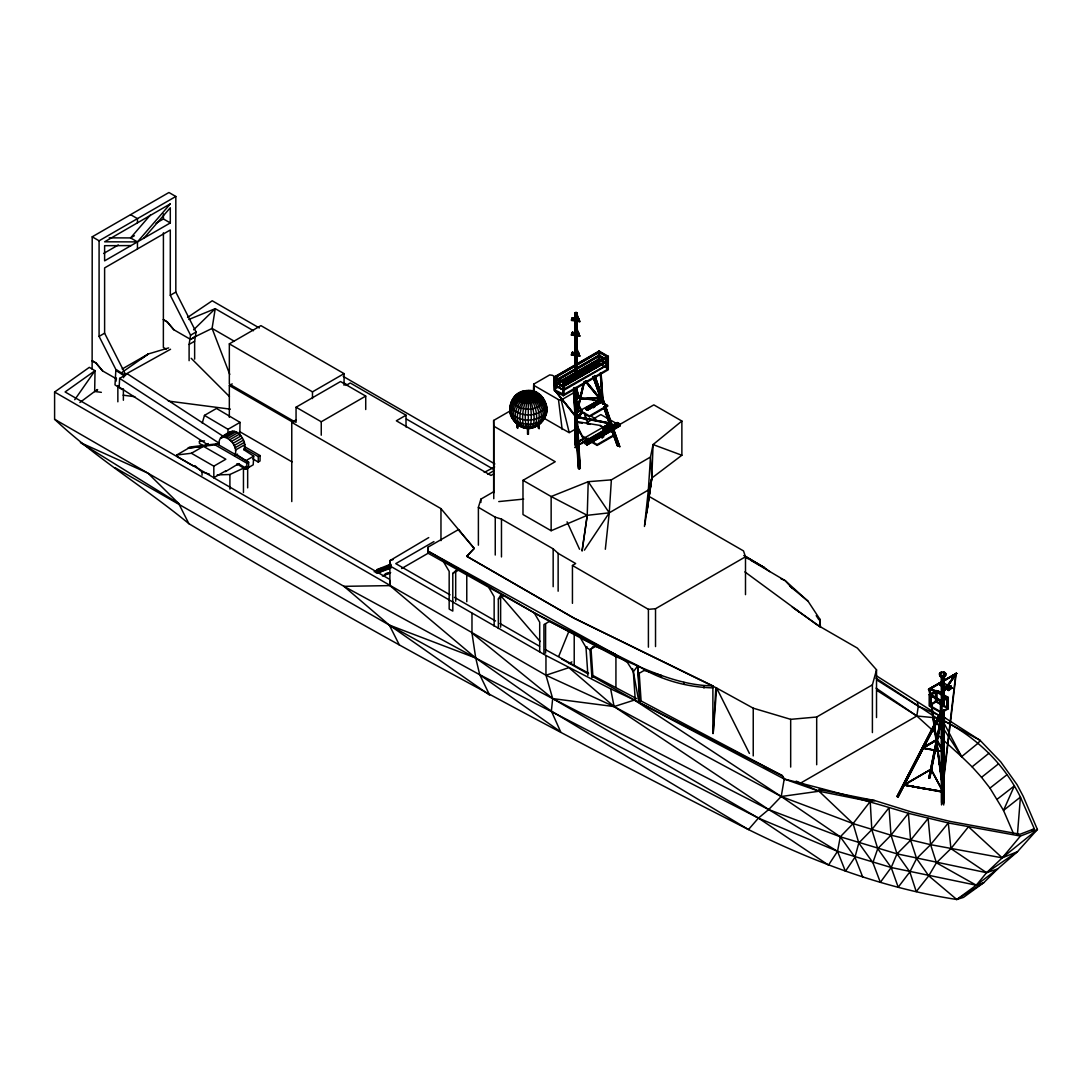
<?xml version="1.0" encoding="UTF-8"?>
<svg xmlns="http://www.w3.org/2000/svg" width="1092" height="1092" viewBox="0 0 1092 1092"><rect width="100%" height="100%" fill="white"/><g stroke="black" fill="none" stroke-linecap="round" stroke-linejoin="round"><path stroke-width="1.5" d="M876.699 679.907L918.29 706.196L945.522 718.208L980.084 740.321L1000.791 761.902L1017.089 784.725L1023.218 796.314L1037.4 829.483L1017.512 851.651L997.624 868.945L983.824 882.623L963.458 897.406L956.769 899.494C883.837 888.342 814.318 862.271 748.47 829.565C558.886 733.223 371.307 633.087 188.889 523.682C145.1 487.605 95.932 458.244 54.6 419.273L54.6 392.042L89.298 367.362L95.031 370.679L94.663 391.468L79.88 402.498M117.854 401.815L117.854 385.544M123.382 400.245L123.382 388.861M389.885 580.384L389.885 585.612L475.73 658.026L551.364 711.097L748.47 829.565L758.435 818.085L768.672 809.554L781.217 796.505L784.233 779.006L782.254 775.661L639.653 700.218M440.963 540.649L440.963 508.626L291.769 422.358L291.769 501.569M455.692 601.228L455.692 571.744L457.739 569.191M466.775 601.733L466.775 573.082M480.889 502.429L480.889 499.126L494.062 491.523M493.652 492.997L493.652 420.447L510.892 410.496M495.249 555.036L495.249 517.185L478.392 507.316L480.889 499.126M500.627 627.177L500.627 597.693L502.143 595.14M501.474 556.934L501.474 519.096L495.249 517.185M493.652 420.447L493.775 426.167L555.241 461.725L522.986 480.343L522.986 514.537L551.146 530.726L587.237 515.315L609.254 512.831L648.361 490.021L651.815 478.037L653.071 444.567L681.872 421.048L653.835 404.873L620.433 424.092M534.425 392.438L533.715 384.152L549.713 374.911L552.415 375.32L566.571 383.497M551.146 530.726L551.146 496.532L522.986 480.343M553.166 586.704L553.166 548.853L501.474 519.096M558.135 591.209L558.135 553.357L553.166 548.853M572.44 603.33L572.44 565.479L575.661 563.54L558.135 553.357M648.402 647.174L648.402 609.336L572.44 565.479M655.528 646.573L655.528 608.722L745.495 556.784L743.502 550.914L648.047 495.836M644.826 524.761L651.815 478.037L681.872 455.255L681.872 421.048M745.495 594.635L745.495 556.784M872.399 732.582L872.399 684.848L876.521 669.805L857.329 648.075L816.584 624.597L744.894 571.894M440.963 508.626L474.228 548.375L466.775 556.237L574.215 618.263L712.885 685.872C678.269 685.544 646.027 669.423 614.796 656.115L614.81 654.108L428.187 551.228L428.105 547.106L458.381 529.62L460.565 532.022M216.871 443.83L215.083 444.867L188.001 448.075L189.79 447.038L216.871 443.83L248.662 462.175L246.86 463.213L246.833 468.632L238.465 463.731M248.621 467.608L248.662 462.175M252.675 458.777L258.244 462.053L258.285 456.62L260.073 455.582L244.185 446.41M260.073 455.582L260.032 461.015L258.244 462.053M601.296 397.515L596.014 401.665L601.132 397.584L593.952 397.884L601.146 398.102M614.796 656.115L549.481 621.389L428.146 553.248L428.105 547.106M227.928 434.275L228.01 429.306L240.035 422.372L216.489 408.449L204.477 415.383L202.238 423.109M239.803 435.612L240.035 422.372M555.637 390.376L555.023 390.827L555.732 390.363L555.009 390.731L555.61 390.322L555.023 390.677L575.921 417.103L575.757 418.072L575.812 416.134L575.129 416.475L575.88 416.188M929.074 689.816L928.869 688.984L928.978 689.857L956.524 673.3L928.582 689.216L929.538 689.653L928.555 689.339L943.024 692.396L942.806 693.174L945.768 689.011M533.428 390.95L533.715 384.152M123.601 377.695L123.778 374.474L116.721 369.874L115.834 370.379L115.001 384.903L122.058 389.503M116.08 381.163L116.257 377.928M223.901 436.759L127.423 373.887L119.656 378.378L119.164 387.032L208.545 445.277M236.923 463.759L245.441 469.314L245.604 466.421M243.775 449.699L253.699 456.169L253.208 464.823L245.441 469.314M715.833 687.591L713.185 733.51L716.652 688.056L574.215 618.263L466.775 556.333L474.228 548.471L458.381 529.62M575.552 416.052L575.853 418.059L575.266 417.513L576.044 417.526L575.388 417.84L583.92 382.104M942.833 693.133L946.627 687.482M681.872 455.255L653.071 444.567L650.463 457.043L611.37 479.852L609.254 512.831L605.337 549.262M923.04 747.815L942.642 751.583M1017.416 834.889L1020.419 797.105C1003.971 763.404 975.716 736.841 942.382 720.01L980.084 740.321L978.405 742.956L961.615 756.66L916.83 715.997L876.084 688.151M572.058 318.059C575.252 318.7 569.956 320.379 573.232 318.031M573.218 319.492L572.072 319.519M572.072 334.111C573.86 335.394 571.553 329.989 573.232 334.002M572.058 332.582L573.232 332.61M575.088 312.858C576.303 315.492 578.364 311.165 575.088 312.858L575.02 379.033M572.058 352.566C573.914 351.228 571.553 356.675 573.232 352.593M572.072 354.095L573.232 353.985M577.886 320.174C579.238 320.775 578.91 318.154 577.982 318.591M577.9 333.306C579.197 332.787 578.924 335.421 577.955 334.903M939.584 673.518C941.045 679.156 950.217 671.935 942.15 672.03C933.715 674.173 947.16 680.712 945.044 674.146M234.93 454.34C240.267 443.912 218.018 427.45 219.014 444.717M244.39 450.204C246.096 444.348 243.543 438.315 239.353 434.207C234.097 427.873 226.631 433.456 221.594 437.046M581.899 410.073L576.03 413.472M576.139 443.215L585.408 438.001M600.736 398.553L600.9 399.249L575.443 413.049M941.7 748.484L937.045 739.789L922.672 748.348L942.655 751.405L937.741 750.409M928.569 689.27L956.415 673.218L948.73 684.861M576.18 412.762L576.03 401.037M428.733 537.592L389.885 560.633L389.885 565.874L545.959 655.5L545.959 675.252L552.688 698.593L551.364 711.097L560.66 731.845L479.743 674.733L389.312 625.088L115.083 467.704M644.444 526.453L648.361 490.021L650.463 457.043L651.815 478.037L646.914 512.134M576.317 416.639L610.565 423.136M942.928 783.455L955.8 673.996M575.962 417.649L576.03 417.117M585.435 408.463C588.533 407.111 587.605 412.858 585.435 408.463L600.027 400L601.364 400.928L601.364 402.238L587.455 410.264M584.179 441.782L584.561 443.379L587.182 444.894L619.846 426.017L619.846 424.051L617.226 422.536L584.561 441.4L587.182 442.915L587.182 444.894M616.803 423.3L617.226 422.536M582.091 551.037L587.237 515.315L588.219 481.695L611.37 479.852M582.118 550.464L587.237 515.315L551.146 496.532L588.219 481.695L609.254 512.831L584.397 550.15M646.696 513.185L651.815 478.037M942.642 791.563L904.244 784.902L942.505 792.123M575.825 417.963L575.757 417.267L576.071 422.263M584.193 382.159L575.757 418.072L575.457 416.066M956.715 673.655L928.65 689.148L942.601 692.505M928.801 777.982L941.809 713.281M929.115 777.19L941.7 714.823M929.128 778.187L941.959 714.81M929.388 778.214L941.973 715.861M929.633 778.173L941.986 716.611M929.824 778.036L941.413 720.597M942.846 713.827L943.461 710.223L942.969 710.933M584.602 418.468L610.51 423.587L584.684 418.1M903.985 785.284L931.763 768.836L903.794 784.807M582.486 412.953C581.913 410.865 580.944 417.226 576.631 417.608L582.391 412.68M540.008 422.522L542.628 420.761C558.121 401.447 529.784 385.135 513.963 397.502L510.797 402.839L509.896 410.81C511.179 420.161 519.86 429.238 529.811 428.528C532.964 416.612 530.48 403.221 527.395 391.386L526.576 390.581C502.757 391.96 506.524 430.712 530.002 427.682C553.821 426.317 550.054 387.551 526.576 390.581L525.934 391.605M583.292 383.702L575.634 417.867M584.097 382.145L575.661 417.267M576.276 416.366L584.411 382.227M936.622 740.171L942.178 749.672M937.154 739.994L922.563 748.252L937.045 739.748M946.054 685.735C948.702 684.466 944.635 689.27 946.873 687.359M947.706 684.78C946.941 696.696 951.255 681.476 947.801 685.175M947.801 686.991L949.125 686.786L948.156 687.182M947.801 688.861L949.044 688.97M949.016 684.902L947.911 685.23M950.791 685.926L949.426 685.967L950.763 685.844L950.682 688.028L949.426 687.837L950.75 687.96M189.107 360.688L189.107 344.417L190.554 335.217L170.297 295.277L170.297 229.989L104.614 267.909L104.614 333.197L124.87 373.136L124.87 375.935M194.635 359.118L194.635 341.223L196.082 332.023L175.826 292.083L175.826 196.478L168.946 192.506L92.206 236.814L92.124 369M956.769 899.494L983.824 882.623L976.289 885.202L936.417 862.789L930.602 844.676L928.132 818.413L910.619 840.198L897.023 853.848L891.195 867.512L880.343 882.35L872.877 862.625L877.736 848.661L891.004 835.189L908.367 813.308L948.293 822.958L1020.447 836.062L1037.4 829.483L1002.238 857.848L986.581 872.699L976.289 885.202L956.769 899.494L928.732 875.839L916.611 858.558L910.619 840.198L908.367 813.308C867.307 800.723 825.784 789.379 784.233 779.006L634.438 700.054L592.192 676.194M558.804 656.155L569.068 630.889M537.906 423.86L535.176 426.958L529.811 428.528M575.115 447.502L577.354 442.192M575.252 447.734L577.177 442.751L576.453 432.842M575.921 446.614L577.354 442.956M576.016 446.642L577.368 443.448M576.358 446.519L577.368 444.103M576.535 443.994L577.149 442.67M531.299 428.323L532.951 426.344L538.943 424.228C546.082 412.339 535.735 398.252 525.675 391.7L523.314 391.195M577.982 353.153C579.442 353.03 579.169 355.473 577.955 354.886M939.748 674.624L939.652 675.73M898.184 796.546L940.84 713.704L897.583 796.095M897.214 796.109L940.744 712.052M576.044 426.904L575.975 417.786M897.119 796.559L941.427 710.769M897.542 796.082L941.14 711.97M897.365 796.819L941.754 711.22M897.733 796.955L942.109 711.356M897.952 796.969L942.341 711.356M898.225 796.751L941.823 712.653L897.392 796.123M516.393 396.15L517.635 394.035L521.853 391.714C525.525 390.213 538.847 392.014 531.681 397.352C528.023 400.191 518.413 395.331 524.911 391.973C536.349 396.505 548.771 411.097 540.485 423.191L534.015 427.532M498.348 628.487L498.348 599.003L500.641 595.167L503.903 595.795M532.705 427.982L535.135 425.825C539.421 414.155 533.851 400.819 526.508 391.509L524.911 390.813L523.628 391.919M544.239 416.666L546.014 413.827L545.14 410.674M923.518 788.288L904.217 785.093L942.628 791.946M510.496 410.633L509.896 407.452C510.66 400.778 514.714 395.536 520.543 392.356C535.135 390.991 554.122 412.448 539.271 423.546M74.747 399.699L95.031 370.679L65.097 391.96L193.325 465.997M231.19 431.504L226.413 435.148M922.44 747.761L936.704 739.516M943.16 691.359L956.005 673.355M943.338 691.523L956.374 673.505L948.416 684.698M942.478 693.01L946.505 687.387M948.538 684.78L956.674 673.505M594.949 376.18L604.135 403.849M635.244 699.74L633.333 671.73L637.946 665.67C659.745 679.743 686.964 687.278 712.885 687.864M593.065 646.505L591.031 649.058L592.956 677.067M535.176 426.958L538.042 424.31L536.964 425.525M1020.447 836.062L1002.238 857.848L930.602 844.676L891.004 835.189L853.084 823.6L781.217 796.505L614.113 706.579L545.959 675.252L54.6 392.042M150.286 215.11L130.576 237.92L109.227 237.865M143.83 238.22L170.297 207.767L170.297 222.932L104.614 260.851L104.614 245.686L131.095 245.577M536.172 426.29C543.42 416.134 536.254 401.624 528.296 393.925L523.628 392.71L519.437 393.106L516.093 395.072L512.503 399.795M576.248 416.571L555.186 390.663M193.612 329.825L215.247 308.667L253.48 330.74M923.409 788.219L942.587 791.577L904.244 784.902L923.436 788.67M443.611 561.93L449.167 571.375L449.167 609.049L452.798 611.097L452.798 573.423L456.374 570.12M875.948 678.118L936.527 717.922L961.615 756.66L972.098 766.83L988.97 753.221M577.327 416.12L582.036 412.326M577.409 416.339L582.227 412.462M576.644 417.185L582.295 411.78L576.344 400.109M972.098 766.83L981.544 777.327L998.511 763.827M1013.54 833.701L1003.507 810.414L989.953 788.11L1007.001 774.719M997.283 799.153L1014.386 785.871L1003.507 810.414L1020.419 797.105L1034.301 828.787L1031.626 830.739M596.464 401.747L601.392 398.075L598.88 400.109M577.518 317.103L577.136 315.124M573.054 334.261L573.013 332.364M577.518 331.681L577.136 329.716M577.518 351.665L577.136 349.699M940.949 672.303L940.035 674.296L940.035 672.822M931.585 768.741L931.899 769.423M101.365 392.342L94.663 391.468L97.42 389.544M122.208 372.222L148.389 353.945L168.646 347.898M141.496 358.667L148.389 353.945L122.222 368.959M579.92 444.021L588.315 438.247M603.316 428.037L609.008 424.16M579.988 444.239L588.192 438.438M603.371 428.255L610.196 423.396M588.288 438.67L581.749 443.707M610.401 423.778L602.825 428.951L610.769 423.819L603.767 428.651M604.19 427.627L609.295 424.228M187.578 317.444L212.217 300.778L259.323 327.969M610.455 423.846L602.839 428.979L610.524 423.887L577.859 417.376L584.657 418.495M575.293 416.148L575.498 418.004M575.252 417.635L575.62 423.573M225.43 471.635L238.807 463.568M1031.394 830.507L1034.301 828.787L1020.037 834.247L950.299 821.457L911.724 812.066L874.842 800.586L818.754 789.42M92.206 236.814L99.085 240.786L175.826 196.478M103.617 253.48L118.332 244.99M134.398 235.722L130.576 237.92L137.456 241.892L137.456 248.949M156.06 223.205L163.418 218.96L170.297 222.932M116.339 370.406L99.085 336.391L104.614 333.197M170.297 295.277L175.826 292.083M190.554 335.217L196.082 332.023M123.778 374.474L122.891 374.979L115.834 370.379M190.513 339.435L196.041 336.24L190.554 339.407L173.833 329.757L167.294 321.99L163.363 319.71M189.107 344.417L194.635 341.223M294.976 421.881L229.334 383.988L229.334 343.857L260.92 325.621L344.076 373.628L344.076 385.326M229.334 417.321L229.334 385.544L232.2 383.893M203.74 445.932L199.413 443.434L199.413 441.482L201.215 440.445M225.867 470.761L213.841 477.695L176.727 456.265L176.727 454.995L188.739 448.061L201.802 446.519M176.727 454.995L191.414 453.262L208.34 443.557M204.518 446.109L207.562 444.348M205.173 446.369L208.135 444.662M220.434 437.865L230.03 432.323M223 436.677L232.596 431.135M220.925 438.315L223.669 436.732M224.597 436.773L234.193 431.231M226.303 437.346L235.899 431.804M228.051 438.356L237.647 432.814M229.334 343.857L312.476 391.864L344.076 373.628M229.757 439.748L239.353 434.207M231.34 441.496L240.95 435.954M232.76 443.488L242.356 437.947M296.055 422.345L296.055 407.22L340.527 381.545L365.724 396.096L365.724 409.527M233.92 445.659L243.516 440.117M234.794 447.911L244.39 442.369M235.34 450.136L244.936 444.594M191.414 453.262L213.814 466.175L225.839 459.227L203.426 446.328M234.794 455.746L237.537 454.163M236.841 465.042L238.629 464.004M253.699 456.169L245.946 460.647L236.008 454.176M296.055 407.22L321.253 421.771L365.724 396.096M346.014 385.421L350.245 382.978L406.019 415.206L396.341 420.802L491.004 475.457L493.925 473.764M577.504 316.066L579.743 321.717L571.389 320.42L576.276 316.762M577.504 330.644L579.743 336.295L571.389 335.012L576.276 331.354M571.389 335.012L575.061 332.883M577.504 350.628L579.743 356.279L571.389 354.982L576.276 351.337M571.389 354.982L575.061 352.866M554.736 389.093L598.402 363.882L598.443 351.378L607.671 356.715L607.671 369.233L564.004 394.444L554.722 389.885L554.04 377.136L599.071 351.01L608.299 356.347L608.299 369.778L563.308 395.754L554.04 390.404L553.999 376.904L563.854 382.309M599.071 351.46L553.999 377.354L563.226 382.678L564.004 382.091L563.131 381.722L607.22 356.265L563.131 381.722M554.709 377.532L555.418 377.122L554.722 389.885M599.071 351.911L599.699 351.556L599.699 363.923L607.616 368.482L606.988 368.85L606.988 356.483L608.299 356.511L607.671 356.879M599.235 352.102L555.145 377.559L599.235 352.102L598.402 351.528M555.978 379.975L599.071 355.091L608.299 360.415L563.772 386.172M555.978 380.412L599.071 355.528L606.988 360.101M599.235 355.733L555.145 381.64L599.235 356.183L598.607 355.815M558.927 382.473L599.071 359.282M555.145 384.944L599.235 359.486L554.518 385.012M562.626 394.458L563.336 381.695L563.308 395.754M563.226 382.227L608.299 356.347M553.999 376.904L563.772 382.541L608.299 356.784L598.607 351.733M567.103 382.855L569.997 381.176M572.904 379.511L581.613 374.474M585.967 371.962L594.676 366.939M599.699 363.923L598.402 363.882M607.22 360.346L563.131 386.24L607.862 361.152L607.22 360.783M608.299 360.865L563.226 386.759L553.999 381.422M563.131 389.557L608.299 364.168L599.071 358.845L553.999 384.739L563.772 390.363L608.299 364.619M534.425 385.708L558.49 399.604L561.192 400.013L574.283 392.451M575.689 398.58L577.559 397.502L600.423 401.31L607.575 405.432L607.575 406.306L589.448 416.775L582.295 412.653L576.344 400.982M575.484 412.953L581.408 409.527M596.055 401.078L600.504 398.512M596.096 401.556L600.9 398.73L596.15 401.638M585.476 408.203L600.996 399.044M585.476 408.722L593.816 403.903M596.587 402.306L600.027 400M592.519 404.777L593.543 404.19M587.059 408.572L600.955 400.546M587.455 408.954L601.364 400.928M587.701 409.5L601.61 401.474M587.059 410.183L601.651 401.76M587.701 410.019L601.61 401.993M592.519 407.207L594.567 407.207L593.543 406.62M487.633 474.337L493.488 470.952M582.295 411.78L589.448 415.902L607.575 405.432M575.989 442.833L610.182 423.123M585.271 437.687L576.044 443.065L585.326 437.755M602.552 427.764L610.305 423.232M602.593 427.832L610.346 423.3M602.757 428.023L610.442 423.546M585.162 441.523L617.84 422.659M585.599 441.741L588.438 440.103M591.277 438.465L594.13 436.827M596.969 435.176L599.808 433.538M604.067 431.081L611.179 426.972M614.018 425.334L616.857 423.696M586.568 442.342L619.246 423.478M587.182 442.915L619.846 424.051M587.551 443.734L620.229 424.87M586.568 444.772L620.283 425.307M587.551 444.512L620.229 425.648M600.668 436.896L602.197 437.796L603.74 436.896L603.74 434.452M376.795 569.655L390.759 564.141M374.119 571.758L378.255 569.369M375.061 571.648L380.589 568.468M376.017 571.553L382.91 568.045M375.58 572.249L385.244 567.158M591.755 441.427L597.16 444.54L615.287 434.07L615.287 434.944L597.16 445.413L590.403 441.509M376.535 572.153L387.564 566.257M376.098 572.85L389.899 564.878M377.054 572.74L390.854 564.782M378.009 572.645L390.854 565.26M378.009 573.123L389.994 566.175M378.951 573.027L390.936 566.079M383.606 570.747L390.513 566.775M433.933 541.591L395.754 563.636L450.054 594.84M384.043 570.529L390.936 566.557M384.985 570.433L390.513 567.253M387.319 569.533L391.032 567.362L377.068 572.89M391.032 567.84L388.274 568.959M387.919 572.768L385.162 573.887M401.624 568.536L428.064 553.275M452.798 573.423L458.353 570.215M498.348 599.003L500.627 597.693M587.087 646.778L585.995 647.406L587.905 675.416M638.888 701.883L633.333 671.73L627.422 662.489L614.81 654.108L580.439 637.946L585.995 647.406L589.994 649.658L595.549 646.45L614.81 654.108L637.946 665.67L639.98 702.006M568.959 663.581L571.908 661.875M639.871 702.019L637.96 674.01L644.853 670.038M749.426 753.425L716.652 688.056L753.234 708.176L790.676 719.341L816.693 717.007L872.399 684.848M928.76 689.762L956.578 673.368M929.183 694.553L936.24 690.485L948.266 697.419L948.266 708.804L941.208 712.871L929.183 705.937L929.183 694.553L941.4 701.951L940.635 700.941L947.501 696.983L947.515 708.394L942.027 711.561M942.027 701.023L930.384 694.307L929.565 694.771L940.444 701.624L946.75 697.979L946.75 707.957L947.501 707.52L943.57 705.255M931.23 693.952L936.117 691.127L946.546 696.996M929.961 695.003L936.895 691.577M929.565 695.345L930.384 694.867L941.263 701.16M948.702 689.857L952.169 687.851L948.702 690.472L938.151 683.756L948.702 690.472M940.253 704.176L935.489 701.46L930.002 704.627L930.78 705.077M940.444 701.624L940.444 711.602L929.961 705.541L934.834 702.675M940.949 703.739L936.267 701.91L936.267 691.932L947.515 698.43L941.4 701.951M935.489 701.46L935.489 690.908L947.897 697.788M948.266 697.419L941.208 701.501L941.208 712.871M800.518 783.155L916.83 715.997L936.527 717.922L940.922 719.491M822.112 789.448L819.027 791.236L781.217 796.505L634.438 700.054L610.633 688.834L545.959 655.5M943.433 719.41L945.522 718.208M922.426 747.952L936.936 739.612M903.848 785.093L931.449 769.164M291.769 422.358L296.178 419.833M576.399 428.583L569.219 432.691L542.765 417.499M586.459 422.822L600.832 414.591L616.188 423.327M94.663 391.468L97.638 389.803M124.42 374.911L170.557 349.249M484.234 472.399L494.649 466.967M575.661 417.553L575.88 423.737M194.294 337.114L212.08 328.405L215.247 308.667L188.861 319.478M217.24 474.897L229.907 474.515L243.461 468.168L243.461 492.56M578.064 333.115L578.214 335.053M572.222 352.375L572.276 354.272M578.064 353.098L578.214 355.037M936.527 717.922L940.335 716.297L941.7 718.768M384.466 575.088L390.663 572.631M382.418 575.989L390.172 572.918M928.582 689.489L943.078 692.97M576.33 416.543L610.551 423.327M545.959 675.252L568.905 667.649L614.113 706.579L768.672 809.554L837.537 851.323L891.195 867.512L976.289 885.202L997.624 868.945L986.581 872.699L897.023 853.848L840.294 836.8L768.672 809.554L552.688 698.593L475.73 658.026L343.953 586.336L54.6 419.273M471.976 613.267L471.976 633.019L552.688 698.593L614.113 706.579L634.438 700.054L782.254 775.661L784.643 779.688M393.093 559.636L389.885 560.633L389.885 585.612L343.953 586.336L389.312 625.088L489.653 695.113L479.743 674.733L475.73 658.026L471.976 633.019M577.313 317.171L577.477 315.206M578.678 320.475L578.746 318.468M577.313 331.763L577.477 329.784M577.313 351.747L577.477 349.768M904.162 785.394L903.985 784.67M572.727 319.765L572.795 317.717M199.413 441.482L204.491 440.881M939.557 763.608L942.205 783.797L929.265 689.325M956.101 674.255L943.106 784.943M498.757 501.583L523.682 499.085M948.716 687.264L947.679 686.895M648.402 609.336L655.528 608.722M579.784 398.403L601.132 397.584M579.907 398.826L601.173 397.938M579.907 398.921L601.146 398.184M579.92 399.085L601.173 398.416M572.549 352.279L572.604 354.34M578.501 333.019L578.569 335.08M578.501 353.003L578.569 355.064M538.943 394.035C528.883 390.909 515.328 396.027 510.797 406.033C517.089 418.154 541.837 418.168 546.014 404.436C541.332 394.335 528.364 392.424 518.536 393.953C512.134 408.244 549.003 404.204 536.035 392.356C523.232 392.342 508.749 404.791 512.503 418.482C521.99 427.477 545.277 426.562 546.696 410.81C545.727 395.522 524.051 388.438 513.404 398.826C513.499 413.213 545.563 412.407 542.628 397.502C527.886 384.602 498.88 403.317 513.963 420.761L516.571 422.522M123.137 395.181L134.876 396.71M168.386 401.078L230.371 409.159M864.878 799.235L874.842 800.586L870.215 801.501L819.027 791.236L784.233 779.006M577.559 421.676L600.423 425.498L607.179 429.388M579.142 422.781L582.323 423.232M587.087 423.901L590.267 424.351M571.389 319.587L579.743 320.884M571.389 334.179L579.743 335.476M571.389 354.163L579.743 355.446M937.755 750.586L942.669 751.46M935.23 723.723L942.573 725.033M942.546 725.074L935.162 724.228M922.986 748.211L942.601 751.706M577.832 417.622L584.548 418.905M904.381 784.82L923.477 788.52M601.364 402.238L600.027 401.61M578.214 320.461L578.159 318.482M572.372 319.738L572.426 317.731M546.696 407.452L545.14 401.269L540.485 395.072L531.681 390.813L530.07 391.509C522.727 400.819 517.158 414.155 521.444 425.825L523.873 427.982M928.801 689.038L941.604 692.192M644.184 670.42L661.356 675.388L661.356 677.395M194.922 465.629L202.047 471.962L209.514 474.16M578.746 333.06L578.678 335.067M578.746 353.044L578.678 355.05M572.904 352.307L573.054 354.245M475.73 658.026L389.312 625.088L399.522 645.29M796.177 781.094L819.027 791.236L853.084 823.6L858.79 842.983L872.877 862.625M780.712 578.61L785.216 580.657L808.025 601.187L819.833 619.15L820.433 626.904L792.26 607.084M763.868 766.666L782.254 775.661M479.743 674.733L758.435 818.085L837.537 851.323L845.413 871.307L854.968 857.234L858.79 842.983L871.812 829.661L889.038 807.671L891.004 835.189L897.023 853.848L909.841 871.921L916.229 891.604L928.732 875.839L936.417 862.789L950.927 848.607L968.495 826.753L1002.238 857.848L1017.512 851.651L986.581 872.699L950.927 848.607L948.293 822.958L930.602 844.676L916.611 858.558L909.841 871.921L898.211 887.195L891.195 867.512L877.736 848.661L871.812 829.661L870.215 801.501L853.084 823.6L840.294 836.8L837.537 851.323L828.487 865.096L758.435 818.085L552.688 698.593M428.187 551.228L534.138 612.776L614.81 654.108L549.481 621.389L543.925 624.597L543.925 654.081M545.454 649.644L588.615 673.218M593.12 675.607L636.65 698.634M750.491 560.128L785.216 580.657L792.369 588.506M745.836 557.193L764.496 567.69L769.71 571.635M561.588 658.926L587.81 673.737M454.463 597.365L495.55 620.979M499.959 623.505L539.585 646.273M606.988 356.483L607.862 356.634M598.443 351.829L607.671 357.152M598.443 355.46L607.671 360.783M598.443 355.896L606.347 360.469M606.988 363.854L598.607 359.118L599.235 359.937M598.443 359.213L607.671 364.537M598.443 359.65L607.671 364.987M601.856 403.003L607.575 406.306M555.418 377.122L554.518 377.19M563.854 386.391L554.518 381.272M554.627 384.37L563.772 390.363M554.627 384.807L563.854 390.131L553.999 385.176M590.595 415.916L595.7 418.864M609.882 430.958L615.287 434.07M612.585 433.387L615.287 434.944M575.689 422.754L582.295 435.967L589.052 439.858M577.641 428.214L582.295 436.841L587.701 439.953M942.928 682.527L952.169 687.851M130.576 214.66L137.456 218.632L137.456 222.836M941.918 684.152L939.529 682.773L939.529 683.947L941.918 685.326M947.938 689.011L947.938 687.141M936.895 691.004L936.117 691.127M944.252 706.483L948.266 708.804M343.229 376.412L494.853 463.95M343.175 382.528L347.584 385.08M406.415 419.041L493.175 469.123M234.152 341.154L212.08 328.405L229.757 374.42M166.23 349.099L163.363 347.447L163.418 232.814M229.334 385.544L293.516 422.604M239.544 431.572L292.055 461.889M243.83 448.28L258.285 456.62M92.124 360.851L96.055 363.117L102.593 370.925L116.557 378.924M215.083 444.867L246.86 463.213M213.964 477.914L389.366 579.183M744.198 555.732L764.496 567.69L744.13 555.473M745.003 557.029L747.692 558.613M204.477 415.383L228.01 429.306M537.155 393.147L534.725 391.714C521.621 393.57 507.493 410.469 516.093 423.191L522.563 427.532M163.418 319.546L167.226 321.867L173.833 329.757M92.206 360.66L96.014 362.981L102.621 370.87M875.975 675.538L940.335 716.297M178.665 503.467L80.412 442.601L147.952 473.177L178.665 503.467L188.889 523.682M876.671 690.267L916.83 715.997L918.29 706.196L917.348 702.156M119.656 378.378L218.973 443.093M535.135 392.438L533.265 391.195L530.903 391.7C520.857 398.252 510.496 412.339 517.635 424.228L523.628 426.344L532.951 426.344C536.786 414.196 530.18 402.061 528.296 390.513M781.217 796.505L840.294 836.8L854.968 857.234L862.721 877.053M795.058 608.872L799.071 612.039M789.966 586.254L808.025 601.187M578.924 333.142L578.965 334.93M578.924 353.125L578.965 354.914M518.536 424.31L520.42 426.29M191.155 358.272L229.429 396.546M501.255 596.287L540.185 641.509M585.926 381.012L602.183 400.709M602.088 400.928L585.489 381.026L601.965 401.064M585.285 381.204L601.815 401.16M585.203 381.436L601.583 401.187M521.403 426.958L519.437 425.157C513.131 413.226 522.699 400.655 529.197 391.386L530.002 390.581L530.644 391.605M555.105 390.554L576.167 417.076M981.544 777.327L989.953 788.11M519.615 425.525L518.673 423.86M544.075 399.795C535.38 385.312 510.742 397.474 510.578 412.462C518.782 422.604 537.796 422.604 546.014 412.462C545.509 402.975 537.168 395.782 528.296 393.925C523.914 403.89 520.925 415.574 523.628 426.344L525.279 428.323M816.202 615.629L818.918 619.778M534.138 612.776L539.694 622.222L539.694 651.706M488.588 587.182L494.144 596.642L494.144 626.125M940.676 720.583L942.178 723.409M940.553 720.624L942.178 723.9L940.458 720.706M936.759 739.816L942.178 750.163M936.608 739.98L942.014 750.149M931.162 769.287L942.205 789.912M942.041 789.953L930.985 769.328L942.15 790.403M943.16 721.484L961.615 756.66M577.504 316.885L579.743 321.717M577.504 331.477L579.743 336.295M577.504 351.46L579.743 356.279M567.048 521.812L579.552 549.249M929.074 689.434L941.973 783.633M594.894 375.73L612.476 425.812M613.499 428.706L619.819 446.683M594.608 375.607L612.325 426.071M613.226 428.596L619.765 446.819M594.43 375.593L612.189 426.208M613.035 428.569L618.959 445.468M605.255 407.057L612.025 426.33M613.158 429.538L618.795 445.591M594.348 376.658L603.931 403.958M605.064 407.166L611.834 426.426M612.967 429.634L618.604 445.7M594.144 376.74L603.726 404.04M604.859 407.248L611.629 426.522M612.748 429.729L618.386 445.782M593.925 376.808L603.507 404.108M604.64 407.316L611.411 426.576M612.53 429.784L618.168 445.85M593.707 376.849L603.289 404.136M604.422 407.357L611.192 426.617M612.312 429.825L617.963 445.877M593.311 376.836L603.084 404.149M604.026 407.343L611.124 427.518M611.929 429.825L617.758 445.891M593.038 376.726L602.183 402.484M603.753 407.234L617.417 445.836M592.929 376.522L601.979 402.32M603.671 407.139L617.212 445.673M577.204 390.772L579.77 398.566M584.397 412.599L588.001 423.505M576.986 390.786L579.483 398.607M584.971 415.834L586.472 420.529M632.5 668.563L633.333 671.73M561.192 400.013L569.191 432.5M526.767 428.528C523.518 417.458 526.358 405.146 528.296 393.925L528.296 428.596M610.633 688.834L614.113 706.579M942.287 781.913L939.489 763.608L942.314 783.797L929.538 689.653M929.565 689.339L942.341 781.886M513.226 418.072L513.404 419.437M558.49 399.604L562.148 429.47M577.081 431.285L577.327 434.725M577.163 437.483L576.767 432.705L577.163 440.758M575.675 423.273L576.044 428.419M820.31 627.354L819.833 619.15M601.078 373.068L602.948 399.849M600.969 373.082L602.757 399.877M600.696 373.109L602.484 399.89L600.382 373.123M600.313 373.123L602.006 396.56M639.216 673.286L641.127 701.296M589.994 649.658L591.919 677.654M575.211 387.414L580.316 468.372M575.129 387.769L580.057 468.495M574.802 387.878L579.879 468.55M574.597 387.933L579.675 468.591M574.365 387.96L579.456 468.632M574.146 387.974L579.224 468.645M573.914 387.974L579.006 468.645M573.819 389.639L578.787 468.618M573.587 389.093L578.61 468.591M573.327 389.23L578.337 468.495M428.105 549.099L428.146 553.248M213.814 466.175L213.841 477.695M637.946 665.67L637.96 674.01M950.641 685.694L950.641 687.564M950.354 686.308L950.354 688.178M950.067 686.336L950.067 688.206M949.931 686.322L949.931 688.192M949.576 686.199L949.576 688.069M949.426 685.967L949.439 687.919M949.125 686.786L949.153 688.738M948.771 684.616L948.716 689.134M948.375 684.534L948.429 689.161M948.156 685.312L948.293 689.148M947.965 684.588L947.965 686.458M947.365 685.762L947.269 687.96M946.941 686.24L946.941 688.11M946.668 686.267L946.668 688.137M946.518 686.254L946.518 688.124M946.163 686.117L946.273 688.056M945.74 673.709L945.699 675.552M945.631 673.341L945.536 675.907M945.399 672.986L945.399 674.46M945.235 674.774L945.235 676.248M944.826 675.061L944.826 676.535M944.594 672.413L944.594 673.873M944.334 675.293L944.334 676.767M944.321 682.773L944.321 683.947M944.048 672.208L944.048 673.682M943.898 676.33L943.898 706.701M943.898 710.073L943.884 803.016M943.747 675.47L943.761 706.415M943.761 709.786L943.693 804.995M943.447 672.071L943.447 673.546M943.215 675.73L943.215 706.087M943.324 710.728L943.324 803.521M943.119 675.566L943.119 677.04M942.833 677.095L942.833 705.773M942.833 710.837L942.833 803.63M942.478 675.579L942.478 677.054M942.068 677.026L942.068 803.548M941.836 675.525L941.836 676.999M941.591 675.975L941.591 701.282M941.591 713.09L941.591 770.461M941.591 773.832L941.591 802.511M941.536 672.126L941.536 673.6M941.4 676.262L941.522 700.327M941.386 711.834L941.522 804.927M941.236 675.388L941.236 676.863M940.69 675.184L940.69 676.658M940.444 672.535L940.444 674.01M940.226 674.924L940.226 676.398M939.748 673.163L939.884 676.085M937.018 701.473L937.018 691.509L930.78 695.099L930.78 700.095M930.002 694.649L929.961 705.541M876.521 669.805L876.521 717.54M816.693 717.007L816.693 764.741M790.676 719.341L790.676 767.075M753.234 708.176L753.234 755.91M712.885 685.762L712.885 733.496M703.944 686.063L703.944 688.056M683.865 682.336L683.865 684.343M615.929 656.087L615.929 686.772M602.197 435.339L602.197 437.796M600.423 425.498L600.423 426.371M599.071 351.01L599.017 364.428M597.16 444.54L597.16 445.413M593.543 405.364L593.543 407.807M593.447 399.74L593.447 400.614M589.448 415.902L589.448 416.775M582.295 435.967L582.295 436.841M579.593 407.753L579.593 408.626M579.593 431.927L579.593 432.801M578.924 318.564L578.965 320.352M578.501 318.427L578.569 320.502M578.378 318.441L578.446 320.502M578.378 333.019L578.446 335.094M578.378 353.003L578.446 355.064M577.559 397.502L577.559 398.375M577.149 312.926L577.122 377.532M577.149 387.291L577.122 397.816M577.149 402.498L577.177 423.041M577.149 427.846L577.177 434.875M577.013 313.431L576.876 377.75M577.013 387.797L576.876 399.727M577.013 403.003L576.876 409.869M577.013 413.145L576.876 416.625M576.876 433.524L576.876 445.359M576.699 313.609L576.699 377.832M576.699 387.974L576.699 399.808M576.699 433.606L576.699 445.44M576.494 313.677L576.494 377.9M576.494 388.042L576.494 399.863M576.494 433.674L576.494 445.495M576.276 313.704L576.276 377.928M576.276 388.07L576.276 399.904M576.276 433.701L576.276 445.536M576.044 313.718L576.044 377.941M576.044 388.083L576.044 399.904M576.044 433.715L576.044 445.536M575.934 312.462L575.934 378.378M575.825 388.056L575.825 399.89M575.825 415.097L575.825 445.522M575.716 312.503L575.511 378.474M575.607 388.015L575.607 399.836M575.607 415.056L575.607 445.468M575.334 312.64L575.334 378.555M575.416 387.933L575.416 399.768M575.416 414.974L575.416 445.399M575.184 312.735L575.047 379.156M575.129 387.728L575.252 399.672M575.129 414.783L575.252 445.304M575.02 416.079L575.02 443.256M574.215 633.606L574.215 664.291M573.013 317.786L573.054 319.669M572.795 332.309L572.85 334.343M572.795 352.279L572.85 354.313M572.672 317.704L572.604 319.779M572.672 332.296L572.604 334.357M572.426 332.309L572.495 334.343M572.426 352.293L572.495 354.327M572.222 317.799L572.276 319.697M572.222 332.391L572.276 334.288M564.004 382.091L564.004 394.444M545.591 623.641L545.591 653.125M539.134 422.44L539.134 428.842M538.738 424.979L538.738 428.31M538.615 424.392L538.615 427.791M538.22 424.679L538.22 428.009M528.432 427.614L528.432 434.261M528.037 427.245L528.037 433.66M527.914 427.313L527.914 433.961M527.518 427.409L527.518 434.207M517.84 424.829L517.84 428.146M517.444 423.287L517.444 428.392M516.925 422.44L516.925 427.245M493.775 426.167L493.775 498.703M478.392 507.316L478.392 545.167M406.019 415.206L406.019 426.999M321.253 421.771L321.253 435.203M312.476 391.864L312.476 398.553M247.666 466.721L247.666 487.851M229.907 474.515L229.907 489.134M202.047 471.962L202.047 475.211M163.418 213.909L163.418 218.96M99.085 240.786L99.085 336.391M170.297 203.876L137.456 241.892L104.614 241.81L170.297 203.876M554.627 380.617L553.999 380.985L563.772 386.609L554.627 380.617"/></g></svg>
